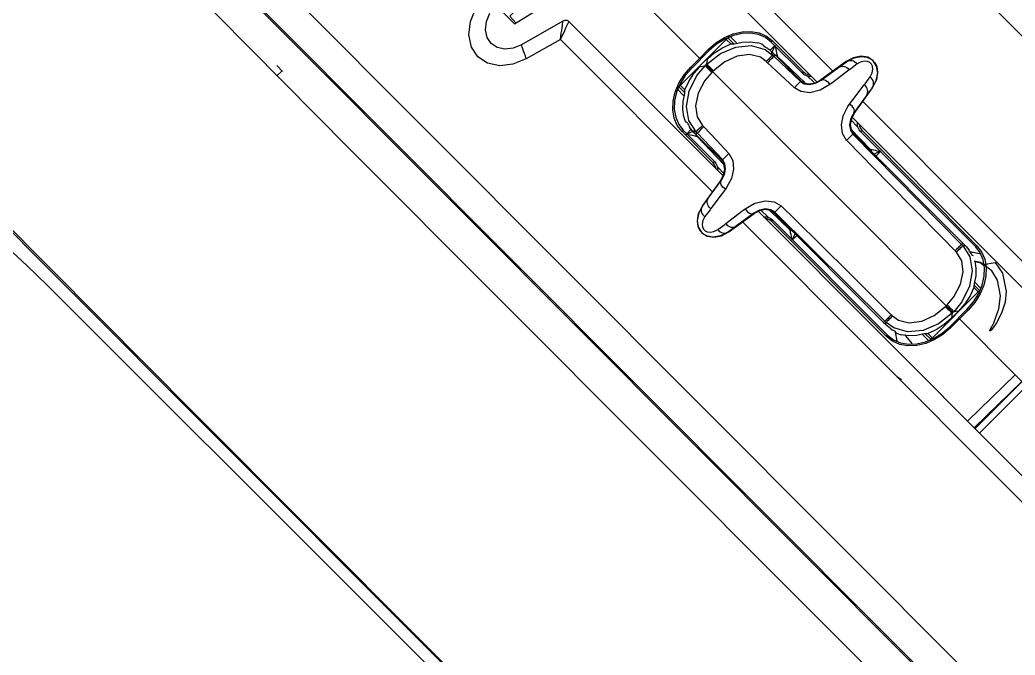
# Model space of a CAD drawing. Extents: x 45 to 722, y 209 to 689.
# Drawn here: x 154.5 to 209.4, y 378.5 to 413.5 of the extents above; entities that cross this region are included whole.
import ezdxf

# ---------------------------------------------------------------- set-up
doc = ezdxf.new("R2010")
doc.units = 0
doc.layers.add('7-10030_lineart', color=7, linetype='CONTINUOUS')

msp = doc.modelspace()

# ---------------------------------------------------------------- linework, layer by layer
at = {"layer": '7-10030_lineart', "color": 7}
for points in [[(233.9186, 321.854918), (164.09507, 391.849238), (161.49719, 394.454648), (158.89796, 397.058698), (150.49555, 405.493598), (148.89758, 407.110748), (147.30526, 408.733048), (144.14035, 411.998438), (142.56835, 413.641608), (141.00309, 415.291538), (124.44981, 433.486538), (112.14202, 447.998508), (100.36152, 462.981648), (93.285187, 472.654528), (86.491038, 482.531918), (87.515603, 483.411758), (89.761503, 485.427738), (92.525655, 487.988138), (93.859137, 489.246408), (95.327331, 490.653528)], [(95.327311, 490.653528), (105.36039, 478.232638), (115.85732, 466.087648), (129.5777, 450.961248), (143.64903, 436.032628), (158.07744, 421.153058), (172.67229, 406.417598), (230.70514, 348.276388), (310.84859, 267.984208)], [(330.9476, 291.238918), (188.49019, 433.960698)], [(199.323, 410.690068), (190.95504, 419.073558)], [(198.4498, 410.105928), (189.96809, 418.603378)], [(181.786944, 413.286358), (183.454804, 414.324498), (185.037344, 415.527198), (186.512754, 416.877758), (191.993654, 411.386688)], [(311.91949, 272.175508), (169.45617, 414.903198)], [(182.43733, 411.359168), (181.70285, 411.057038), (180.96904, 410.973238), (180.30404, 411.115768), (179.76927, 411.471098), (179.4146, 412.006848), (179.27234, 412.673088), (179.35604, 413.408258), (179.65761, 414.144098)], [(180.725634, 414.349418), (181.786844, 413.286238)], [(311.55409, 270.020958), (289.98252, 291.632568), (203.69623, 378.078978), (179.07378, 402.747118), (167.9033, 413.941038)], [(167.9696, 413.963908), (311.61275, 270.054188)], [(182.16525, 412.131288), (181.70618, 411.942488), (181.24744, 411.889888), (180.83181, 411.979188), (180.49767, 412.201098), (180.27591, 412.536118), (180.18701, 412.952258), (180.23951, 413.411848), (180.42795, 413.871778)], [(181.858374, 413.351928), (181.521884, 413.705248), (181.526884, 413.710248), (181.540684, 413.724148), (181.562984, 413.746448), (181.593284, 413.776848), (181.630084, 413.813648), (181.671884, 413.855548), (181.707984, 413.891748)], [(184.79069, 413.416578), (184.75999, 413.441878), (184.72409, 413.460978), (184.68409, 413.473378), (184.64109, 413.478378), (184.59569, 413.476378), (184.54959, 413.467378), (184.50319, 413.451778), (184.45769, 413.429778)], [(184.45758, 413.430648), (182.16537, 412.130738)], [(184.32116, 412.427238), (184.34476, 412.601608), (184.36786, 412.770368), (184.38906, 412.928928), (184.40876, 413.072088), (184.42546, 413.195878), (184.43896, 413.295878), (184.44926, 413.369978), (184.45526, 413.415178), (184.45726, 413.430278)], [(184.32139, 412.426358), (184.40289, 412.598078), (184.48199, 412.764798), (184.55619, 412.920918), (184.62309, 413.062028), (184.68109, 413.184398), (184.72829, 413.283098), (184.76269, 413.356098), (184.78389, 413.400498), (184.79089, 413.415498)], [(184.4576, 413.430608), (184.45726, 413.430278)], [(184.79104, 413.415478), (184.79078, 413.415738)], [(193.2729, 404.918908), (184.79094, 413.416618)], [(184.32159, 412.427888), (182.43735, 411.359208)], [(192.68715, 404.046568), (184.31919, 412.430058)], [(193.555384, 412.510808), (190.860074, 409.810488)], [(192.479404, 411.872808), (192.901494, 412.236518), (193.366174, 412.527138), (193.855624, 412.733488), (194.351014, 412.848058), (194.833034, 412.865858), (195.283584, 412.786858), (195.685574, 412.613878), (196.022894, 412.352968)], [(196.022964, 412.352958), (195.954164, 412.284058), (195.628464, 412.536028), (195.240534, 412.703028), (194.805384, 412.779528), (194.339414, 412.761828), (193.861154, 412.651048), (193.388394, 412.451628), (192.939944, 412.171098), (192.532624, 411.819618)], [(193.715804, 412.184448), (193.490624, 412.410048)], [(193.56413, 412.512278), (193.53283, 412.543678)], [(193.633964, 412.589528), (193.555364, 412.510828)], [(193.870394, 412.210088), (193.555364, 412.510828)], [(194.039744, 412.245888), (193.667634, 412.603138)], [(182.43707, 411.358838), (182.38397, 411.509358), (182.33297, 411.654328), (182.28607, 411.787868), (182.24477, 411.904938), (182.21107, 412.000838), (182.18577, 412.072138), (182.17037, 412.115938), (182.16537, 412.130738)], [(192.479814, 411.872718), (191.993914, 411.386428)], [(192.390424, 411.065728), (192.428224, 411.342798), (192.824614, 411.688998), (193.259454, 411.972358), (193.718104, 412.183878), (193.787504, 412.187878), (193.857004, 412.190878), (193.926604, 412.191878), (194.364324, 412.283178), (194.791554, 412.301178), (195.195814, 412.244178)], [(192.390964, 411.067648), (193.150554, 411.656808), (193.992704, 412.009188), (194.847844, 412.089088), (195.615004, 411.871918), (196.026724, 411.568238), (196.019724, 411.561238), (196.000124, 411.541638), (195.969124, 411.510538), (195.927324, 411.468638), (195.875724, 411.416938), (195.816024, 411.357138), (195.748924, 411.289938), (195.677124, 411.217938), (195.358734, 411.446368), (194.754594, 411.594818), (194.071034, 411.503218), (193.388854, 411.195338), (192.764884, 410.701408)], [(192.532964, 411.819468), (192.479764, 411.872668)], [(195.470474, 412.149478), (195.454174, 412.158478), (195.411974, 412.176378), (195.348174, 412.200478), (195.265074, 412.226278), (195.195774, 412.244378)], [(195.470434, 412.149678), (195.503034, 412.104178), (195.535234, 412.057778)], [(195.769164, 411.921368), (195.692764, 411.968868), (195.622664, 412.008768), (195.568864, 412.037668), (195.539564, 412.054168), (195.535564, 412.057168)], [(195.769084, 411.921208), (195.865384, 411.853108), (195.956284, 411.779608), (196.041984, 411.699808)], [(195.89664, 411.840438), (196.14621, 412.090468)], [(197.668584, 410.565968), (195.953914, 412.283828)], [(195.95929, 411.644238), (195.96029, 411.647238), (196.00469, 411.746738), (196.05529, 411.860228), (196.10989, 411.983308), (196.16629, 412.111298)], [(197.737564, 410.635098), (196.022894, 412.352948)], [(196.157734, 412.108808), (196.182834, 411.992448), (196.207134, 411.880948), (196.229634, 411.777978), (196.249134, 411.687478), (196.265034, 411.613378), (196.277034, 411.557478), (196.284034, 411.522778), (196.287034, 411.509978)], [(191.993914, 411.386428), (191.508524, 410.899628)], [(192.532964, 411.819468), (191.561674, 410.846378)], [(196.095534, 411.498058), (196.066334, 411.467258), (195.985734, 411.384458), (195.863244, 411.259168), (195.775944, 411.170168), (195.749544, 411.143268)], [(196.043984, 411.697808), (196.026184, 411.566288)], [(196.026184, 411.567558), (196.095484, 411.498058)], [(196.043984, 411.697808), (196.041984, 411.699808)], [(196.139894, 411.601118), (196.042194, 411.697718)], [(196.093754, 411.496708), (196.167754, 411.571908)], [(196.095534, 411.498058), (197.559914, 410.115438)], [(196.167754, 411.571928), (196.139954, 411.601128)], [(197.569084, 410.167848), (196.167664, 411.571868)], [(196.174654, 411.565118), (196.197254, 411.560118), (196.245954, 411.540418), (196.287054, 411.510118)], [(196.175264, 411.565838), (196.197864, 411.560838), (196.246564, 411.541138), (196.287664, 411.510838)], [(197.827254, 410.035468), (196.286674, 411.509978), (196.286674, 411.509978)], [(201.535024, 409.760908), (201.746024, 410.159058), (201.826824, 410.571368), (201.768324, 410.949588), (201.577654, 411.251428), (201.276104, 411.442718), (200.898594, 411.501318), (200.487294, 411.420018), (200.089634, 411.208888)], [(200.094984, 411.199718), (200.518724, 411.422568), (200.920984, 411.495268), (201.233234, 411.452068), (201.469304, 411.337188), (201.658014, 411.150158), (201.769304, 410.933928), (201.821204, 410.621718), (201.753904, 410.205988), (201.525894, 409.766098)], [(168.66468, 410.993738), (168.97855, 410.665098)], [(191.029014, 407.349828), (190.768924, 407.688108), (190.595934, 408.090508), (190.517034, 408.541888), (190.535134, 409.025138), (190.649484, 409.521458), (190.855454, 410.011808), (191.145544, 410.477358), (191.508234, 410.899888)], [(191.561274, 410.846508), (191.210784, 410.438778), (190.930424, 409.989158), (190.731384, 409.515518), (190.620804, 409.036368), (190.603504, 408.569878), (190.679804, 408.133908), (190.846494, 407.745268), (191.097664, 407.418628)], [(191.179174, 409.441208), (191.180174, 409.510908), (191.182174, 409.580108), (191.186174, 409.649608), (191.397644, 410.109448), (191.680474, 410.545098), (192.026034, 410.942228), (192.302254, 410.979728)], [(191.806074, 407.339378), (191.411034, 407.956108), (191.278734, 408.721848), (191.425394, 409.577738), (191.854474, 410.437198), (192.305704, 410.981878), (192.313704, 410.972878), (192.334904, 410.950378), (192.368604, 410.915278), (192.414504, 410.868678), (192.469504, 410.812178), (192.532604, 410.748278), (192.601104, 410.679578), (192.672504, 410.608078)], [(191.508574, 410.899578), (191.561674, 410.846378)], [(192.305584, 410.981128), (192.348784, 411.024328), (192.356784, 411.016328), (192.378584, 410.994428), (192.412984, 410.959928), (192.459184, 410.913628), (192.514884, 410.857828), (192.578284, 410.794328), (192.646784, 410.725628), (192.718184, 410.654128)], [(192.348434, 411.024548), (192.391634, 411.067848)], [(192.391434, 411.068118), (192.400434, 411.060118), (192.422934, 411.038918), (192.458034, 411.005118), (192.504934, 410.959518), (192.560934, 410.904018), (192.624734, 410.840818), (192.693634, 410.772518), (192.765034, 410.701018), (192.718134, 410.654018)], [(195.750674, 411.143958), (195.677274, 411.217558)], [(197.227954, 409.755228), (196.464864, 410.472428), (195.750704, 411.143988)], [(200.089874, 411.208398), (198.684954, 410.200108)], [(198.705944, 410.179158), (199.664064, 410.880268), (199.734964, 410.919368), (199.811364, 410.942868), (199.891364, 410.949868), (199.972264, 410.940868), (200.051264, 410.915068), (200.126964, 410.873668), (200.195864, 410.818168), (200.256364, 410.750168)], [(200.259084, 410.752068), (199.364354, 410.071248), (199.192714, 409.942498)], [(199.663784, 410.880408), (200.095214, 411.198938), (200.167714, 411.239138), (200.245714, 411.264338), (200.327314, 411.272338), (200.409614, 411.264338), (200.490014, 411.239938), (200.566514, 411.199838), (200.636114, 411.145038), (200.697314, 411.077638)], [(200.095044, 411.199168), (200.090044, 411.208168)], [(200.318374, 410.798088), (200.318374, 410.798088), (200.259074, 410.752088)], [(200.700204, 411.079818), (200.318364, 410.798108), (200.318364, 410.798108)], [(201.408364, 410.370348), (201.522934, 410.588038), (201.557934, 410.794918), (201.532334, 410.950338), (201.477534, 411.058578), (201.383134, 411.151778), (201.265474, 411.208878), (201.109954, 411.229478), (200.909514, 411.191778), (200.700194, 411.079818)], [(168.681124, 410.412528), (168.953284, 410.685188)], [(192.672044, 410.608038), (192.294764, 410.159568), (191.925054, 409.460928), (191.780944, 408.774798), (191.861644, 408.168858), (192.156424, 407.690398)], [(192.718564, 410.654668), (192.718564, 410.654668), (192.672064, 410.608068)], [(192.718194, 410.654438), (205.605214, 397.743498)], [(197.560594, 410.115838), (197.772554, 409.988628), (198.064604, 409.942728), (198.399884, 410.011628), (198.702074, 410.176508), (198.702404, 410.176838), (198.702404, 410.176838), (198.708404, 410.180838), (198.817064, 410.212538), (198.944904, 410.179038), (199.075914, 410.084938), (199.192764, 409.942198)], [(197.568954, 410.168108), (197.795134, 410.025308), (198.078084, 409.981008), (198.384794, 410.041308), (198.684994, 410.200068), (198.705494, 410.179468)], [(197.668434, 410.565988), (197.737234, 410.634888)], [(198.176114, 410.378998), (198.030954, 410.387998), (197.894534, 410.422598), (197.772614, 410.482598), (197.668434, 410.565998)], [(197.737564, 410.635098), (197.846844, 410.550598), (197.976554, 410.494298), (198.084524, 410.471298)], [(197.93265, 410.420328), (198.31937, 410.050448)], [(201.127164, 409.987798), (201.127164, 409.987798), (201.408354, 410.370348)], [(201.526224, 409.765968), (201.566624, 409.838368), (201.591524, 409.916868), (201.599524, 409.998368), (201.591524, 410.080768), (201.566824, 410.161568), (201.527024, 410.237968), (201.472324, 410.307668), (201.405124, 410.368968)], [(190.768234, 409.698418), (191.124494, 409.325278)], [(190.781874, 409.732088), (190.860074, 409.810488), (191.160254, 409.494878)], [(190.86878, 409.811938), (190.83748, 409.843338)], [(190.960564, 409.875288), (191.185744, 409.649688)], [(197.560504, 410.115828), (197.545204, 410.097428), (197.491704, 410.038228), (197.387224, 409.925308), (197.227694, 409.754688)], [(199.192714, 409.942488), (198.653154, 409.632938), (198.074784, 409.493378), (197.579874, 409.552678), (197.227954, 409.755238)], [(197.557854, 410.114268), (197.568954, 410.168068)], [(200.273114, 408.860048), (200.452844, 409.100308), (201.081184, 409.928398)], [(200.528774, 408.352858), (201.535204, 409.760388)], [(201.208104, 409.332988), (201.247404, 409.403788), (201.270904, 409.480288), (201.277904, 409.560388), (201.268904, 409.641488), (201.242904, 409.720888), (201.201804, 409.796488), (201.146404, 409.865488), (201.078504, 409.926088)], [(201.081224, 409.928398), (201.127124, 409.987798), (201.127124, 409.987798)], [(201.526204, 409.765388), (201.208254, 409.333158)], [(201.526204, 409.765388), (201.535204, 409.760388)], [(191.125904, 408.168908), (191.069304, 408.574258), (191.086904, 409.001938), (191.178304, 409.440818)], [(201.208104, 409.332988), (200.508554, 408.372828)], [(200.113174, 406.862598), (200.112234, 406.864598), (199.885494, 407.240418), (199.823194, 407.710998), (199.927494, 408.223478), (200.180334, 408.728368), (200.273134, 408.860428)], [(200.511104, 408.374748), (200.542704, 408.483618), (200.509004, 408.611948), (200.415104, 408.743208), (200.272544, 408.859678)], [(317.08119, 292.713348), (200.98247, 409.027518)], [(191.126204, 408.168958), (191.153404, 408.068678), (191.182504, 407.982078), (191.205604, 407.924478), (191.218804, 407.897078), (191.220804, 407.894078)], [(200.511424, 408.374548), (200.506424, 408.368548), (200.506424, 408.368548), (200.506094, 408.368208), (200.458494, 408.298308), (200.322024, 408.009298), (200.272524, 407.712228), (200.320024, 407.434178), (200.461714, 407.207758)], [(200.528814, 408.352848), (200.371524, 408.054298), (200.310324, 407.745998), (200.353424, 407.463558), (200.497084, 407.234488), (200.458884, 407.206488)], [(200.34657, 407.996488), (200.72954, 407.594558)], [(316.35306, 291.983868), (200.39941, 408.152698)], [(200.508484, 408.373138), (200.528784, 408.352838)], [(191.312904, 407.829128), (191.266504, 407.861428), (191.221104, 407.894128)], [(191.28984, 407.225068), (191.53975, 407.475438)], [(191.312924, 407.829278), (191.323024, 407.813078), (191.344624, 407.772478), (191.377624, 407.712378), (191.421024, 407.639078), (191.448624, 407.595178)], [(191.669344, 407.321428), (191.589744, 407.407328), (191.516344, 407.498428), (191.448644, 407.595328)], [(191.806514, 407.339388), (191.813514, 407.346388), (191.833114, 407.365988), (191.864114, 407.397088), (191.905914, 407.438988), (191.957514, 407.490688), (192.017514, 407.550788), (192.084314, 407.617688), (192.156514, 407.689988)], [(193.254274, 405.801778), (191.873874, 407.268538), (191.904974, 407.298138), (191.987274, 407.378538), (192.112334, 407.501248), (192.201134, 407.588648), (192.228334, 407.615448)], [(192.156494, 407.690428), (192.229894, 407.616828)], [(192.229934, 407.616858), (192.945544, 406.852608), (193.615784, 406.136528)], [(201.412734, 406.375078), (200.350034, 407.489748)], [(200.963614, 407.402908), (200.894814, 407.334008), (200.811514, 407.438378), (200.751614, 407.560528), (200.716814, 407.697468), (200.707814, 407.842628)], [(200.800154, 407.750718), (200.822854, 407.642808), (200.879254, 407.512598), (200.963554, 407.403118)], [(191.097664, 407.418598), (191.028864, 407.349698)], [(191.028984, 407.349828), (192.743654, 405.631968)], [(191.097484, 407.418388), (192.812154, 405.700528)], [(191.858874, 407.074498), (191.845774, 407.076498), (191.811474, 407.083498), (191.755674, 407.095498), (191.681374, 407.111098), (191.590974, 407.130698), (191.488194, 407.153298), (191.376904, 407.177598), (191.261094, 407.203098)], [(191.26995, 407.205138), (191.39771, 407.261638), (191.52055, 407.316238), (191.63349, 407.366638), (191.73309, 407.411438), (191.74799, 407.418438)], [(191.669344, 407.321428), (191.671344, 407.319428)], [(191.802624, 407.337228), (191.671344, 407.319428)], [(191.671354, 407.318888), (191.768054, 407.221288)], [(191.796854, 407.193088), (191.768054, 407.221288)], [(193.198304, 405.788948), (191.796884, 407.192968)], [(191.871934, 407.267188), (191.796934, 407.192988)], [(191.858814, 407.073928), (191.828514, 407.115128), (191.808514, 407.163528), (191.803514, 407.186228)], [(191.873764, 407.268508), (191.804464, 407.338008)], [(191.859784, 407.074648), (191.829484, 407.115848), (191.809484, 407.164248), (191.804484, 407.186948)], [(191.859254, 407.073988), (193.331544, 405.530028)], [(191.859254, 407.073988), (191.859254, 407.073988)], [(200.461454, 407.208018), (200.434554, 407.181618), (200.362154, 407.109618), (200.251104, 406.999898), (200.112994, 406.862558)], [(200.461314, 407.208168), (206.447894, 401.127358)], [(206.520404, 401.200018), (200.497224, 407.234378)], [(207.231014, 400.985788), (200.894574, 407.333988)], [(207.300084, 401.054918), (200.963644, 407.403118)], [(206.096744, 400.779128), (205.362654, 401.525388), (202.426654, 404.510768), (200.113534, 406.863308)], [(201.412624, 406.375358), (201.442924, 406.334158), (201.462524, 406.285458), (201.467524, 406.262758)], [(201.412724, 406.375378), (201.412724, 406.375378), (201.443024, 406.334178), (201.462624, 406.285478), (201.467624, 406.262778)], [(201.412734, 406.375078), (201.425134, 406.372078), (201.459434, 406.365078), (201.514934, 406.352778), (201.588534, 406.336478), (201.678534, 406.316578), (201.781314, 406.293978), (201.892614, 406.269678), (202.008414, 406.244178)], [(332.260614, 223.272438), (240.956534, 314.725688), (224.765304, 330.956428), (195.334574, 360.466768), (156.078514, 399.784198), (150.339734, 405.532948), (149.681554, 406.193698)], [(193.427784, 404.167148), (193.285294, 404.284218), (193.191394, 404.415468), (193.157994, 404.543548), (193.189594, 404.652418), (193.193594, 404.658418), (193.193594, 404.658418), (193.193594, 404.658418), (193.224994, 404.703318), (193.369114, 404.990738), (193.426814, 405.288328), (193.388114, 405.569038), (193.254024, 405.802038)], [(193.166174, 404.671058), (193.323714, 404.969348), (193.384914, 405.277648), (193.341514, 405.560348), (193.198114, 405.789158), (193.252114, 405.800558)], [(193.614684, 406.135538), (193.444374, 405.975718), (193.331674, 405.871038), (193.272574, 405.817438), (193.254474, 405.802438)], [(193.615784, 406.136498), (193.828754, 405.749468), (193.876154, 405.272188), (193.758174, 404.759898), (193.492074, 404.256128), (193.428874, 404.168128)], [(201.99889, 406.263448), (201.87138, 406.206748), (201.74854, 406.152048), (201.6372, 406.102748)], [(201.98062, 406.245198), (201.7378, 406.001928)], [(156.0184, 398.865218), (154.87585, 399.969338), (153.82438, 400.945048), (151.94031, 402.630558), (150.26659, 404.075608), (148.78987, 405.302328)], [(192.743204, 405.631628), (192.812004, 405.700528), (192.895304, 405.596158), (192.955204, 405.474008), (192.990104, 405.337668), (192.999104, 405.192248)], [(192.907484, 405.284708), (192.884484, 405.392878), (192.828284, 405.522828), (192.743584, 405.631968)], [(193.32616, 405.048468), (192.95723, 405.435658)], [(193.166374, 404.670898), (192.159944, 403.263368)], [(192.617944, 403.097578), (192.550044, 403.158178), (192.494644, 403.227178), (192.452944, 403.302678), (192.427544, 403.382178), (192.417544, 403.462878), (192.424544, 403.542978), (192.448344, 403.619778), (192.487044, 403.690478), (193.186864, 404.650378)], [(193.428874, 404.168098), (193.249474, 403.928178), (192.621134, 403.100088)], [(193.186714, 404.650458), (193.166214, 404.671058)], [(192.168944, 403.258368), (192.486884, 403.690598)], [(192.159634, 403.264078), (191.948894, 402.865668), (191.868094, 402.453948), (191.926194, 402.075398), (192.117124, 401.773298), (192.418414, 401.582268), (192.796264, 401.524068), (193.207474, 401.604668), (193.604884, 401.816048)], [(193.599834, 401.825318), (193.161104, 401.597228), (192.745794, 401.529428), (192.434504, 401.581828), (192.218334, 401.692978), (192.031654, 401.882038), (191.916984, 402.118558), (191.873884, 402.431378), (191.946784, 402.834728), (192.168884, 403.258918)], [(192.290304, 402.655028), (192.223104, 402.716328), (192.168704, 402.786328), (192.128604, 402.862928), (192.104204, 402.943428), (192.096204, 403.025528), (192.104204, 403.107628), (192.129004, 403.185528), (192.169104, 403.258128)], [(192.168944, 403.258368), (192.159944, 403.263368)], [(192.575174, 403.040688), (192.575174, 403.040688), (192.293644, 402.657798)], [(192.621104, 403.100088), (192.575204, 403.040688), (192.575204, 403.040688)], [(193.443234, 402.276298), (194.337634, 402.956778), (194.509274, 403.085528)], [(194.508884, 403.085088), (194.625474, 402.942598), (194.756494, 402.848498), (194.884584, 402.814798), (194.993254, 402.846498)], [(194.509274, 403.085498), (195.048564, 403.395308), (195.627534, 403.534948), (196.122104, 403.475348), (196.501744, 403.247048)], [(196.126374, 402.855658), (195.900204, 402.998468), (195.617594, 403.043068), (195.310884, 402.982768), (195.010084, 402.823928), (194.989784, 402.844228)], [(196.157964, 402.895948), (195.929154, 403.038688), (195.637444, 403.084988), (195.301574, 403.015988), (194.999384, 402.851118), (194.999384, 402.851118), (194.999384, 402.851118), (194.993384, 402.846118)], [(196.501354, 403.246628), (196.393194, 403.136728), (196.284014, 403.025808), (196.195714, 402.935808), (196.157714, 402.896208)], [(196.501744, 403.247018), (197.246624, 402.511568), (200.226814, 399.570458), (202.577744, 397.249618)], [(192.293634, 402.657678), (192.181884, 402.447968), (192.144584, 402.247488), (192.165184, 402.091678), (192.221784, 401.973478), (192.315184, 401.879278), (192.422884, 401.824078), (192.578354, 401.798778), (192.784854, 401.833878), (193.001794, 401.948328)], [(193.605234, 401.815298), (195.010154, 402.823598)], [(194.989754, 402.844128), (194.031374, 402.143278)], [(311.17591, 286.797108), (195.22226, 402.965938)], [(195.77733, 402.633158), (195.37623, 403.017438)], [(195.531044, 402.656138), (195.675944, 402.647138), (195.812294, 402.611938), (195.934214, 402.551938), (196.038384, 402.468538)], [(195.969584, 402.399988), (195.860634, 402.484788), (195.730674, 402.541288), (195.622964, 402.564088)], [(195.872854, 403.003238), (196.984954, 401.939078), (196.984954, 401.939078)], [(196.154614, 402.894228), (196.126314, 402.855628)], [(202.149634, 396.821098), (196.126444, 402.855458)], [(202.576174, 397.248408), (202.503974, 397.176108), (202.437174, 397.109208), (202.377174, 397.049108), (202.325574, 396.997408), (202.283774, 396.955508), (202.252774, 396.924408), (202.233174, 396.904808), (202.226174, 396.897808), (196.156974, 402.895838)], [(192.998324, 401.945558), (193.059524, 401.878158), (193.129424, 401.823658), (193.205624, 401.783758), (193.286224, 401.759058), (193.368224, 401.751058), (193.449924, 401.760058), (193.527924, 401.784658), (193.600124, 401.825158)], [(193.001784, 401.948208), (193.383974, 402.230258), (193.383974, 402.230258)], [(193.383954, 402.230278), (193.383954, 402.230278), (193.443254, 402.276278)], [(193.439684, 402.273848), (193.500184, 402.205848), (193.569084, 402.150348), (193.644184, 402.108848), (193.723784, 402.083148), (193.804384, 402.073148), (193.884384, 402.080148), (193.961084, 402.103948), (194.031384, 402.142948)], [(194.031324, 402.143298), (193.599894, 401.824758)], [(310.44535, 286.069848), (194.34662, 402.384018)], [(195.969584, 402.399948), (202.306014, 396.051758)], [(196.038394, 402.468808), (195.969594, 402.399908)], [(196.038144, 402.468548), (202.374584, 396.120348)], [(197.096604, 401.883718), (197.074004, 401.888718), (197.025704, 401.908718), (196.984604, 401.939018)], [(197.096734, 401.883858), (197.074134, 401.888858), (197.025834, 401.908858), (196.984734, 401.939158)], [(197.115554, 401.342228), (197.090154, 401.458238), (197.065554, 401.569398), (197.043054, 401.672378), (197.023154, 401.762578), (197.007254, 401.836678), (196.994954, 401.892278), (196.987954, 401.926578), (196.984954, 401.939078)], [(193.600064, 401.824528), (193.605064, 401.815528)], [(197.26637, 401.723878), (197.21717, 401.612338), (197.16297, 401.489598), (197.10637, 401.361858)], [(197.36702, 401.623028), (197.1242, 401.379758)], [(206.167884, 400.708178), (206.239684, 400.780178), (206.306784, 400.847378), (206.366484, 400.907178), (206.418084, 400.958878), (206.459884, 401.000778), (206.490884, 401.031878), (206.510484, 401.051478), (206.517484, 401.058478), (206.912514, 400.441738), (207.044814, 399.676008), (206.898754, 398.820198), (206.469334, 397.960398), (206.017854, 397.415978)], [(206.096034, 400.778448), (206.168134, 400.850148), (206.235534, 400.917148), (206.295534, 400.976648), (206.347434, 401.028048), (206.389534, 401.069648), (206.420834, 401.100448), (206.440634, 401.119748), (206.447634, 401.126748)], [(206.445614, 401.125598), (206.520414, 401.199998)], [(206.447654, 401.126708), (206.516454, 401.057808)], [(206.515844, 401.056868), (206.647124, 401.074668)], [(206.520404, 401.199878), (206.581604, 401.139278)], [(206.645704, 401.074378), (206.581604, 401.139278)], [(206.651124, 401.070668), (206.647124, 401.074668)], [(206.651124, 401.070668), (206.730024, 400.985568), (206.803124, 400.894768), (206.870124, 400.799268)], [(206.767594, 397.558118), (207.118164, 397.966448), (207.398174, 398.415728), (207.597474, 398.889108), (207.708054, 399.368258), (207.725754, 399.835088), (207.649454, 400.271048), (207.482514, 400.659958), (207.231264, 400.985998)], [(207.300094, 401.054918), (207.560524, 400.716968), (207.733174, 400.314238), (207.812074, 399.862858), (207.794274, 399.379938), (207.679924, 398.883628), (207.473944, 398.393278), (207.183864, 397.927728), (206.820834, 397.504858)], [(207.231194, 400.986028), (207.299994, 401.054928)], [(205.652024, 397.790438), (206.029314, 398.238898), (206.399024, 398.937548), (206.543134, 399.623668), (206.462434, 400.229618), (206.167394, 400.708328)], [(206.167354, 400.708378), (206.096754, 400.779078)], [(207.005834, 400.565328), (206.995834, 400.581228), (206.973834, 400.621428), (206.941234, 400.681828), (206.897534, 400.755328), (206.869934, 400.799228)], [(206.906344, 400.739048), (207.443234, 400.621478)], [(206.920194, 400.715798), (207.140624, 400.681498)], [(207.005644, 400.565288), (207.052244, 400.532788), (207.086244, 400.508188)], [(207.192264, 400.224938), (207.248864, 399.820178), (207.231164, 399.391898), (207.140064, 398.953368)], [(207.653974, 400.021228), (208.310514, 400.135188), (208.711534, 399.547588), (208.916224, 398.530258), (208.850124, 397.933588), (208.661954, 397.335528), (208.386034, 396.804428), (208.115904, 396.441198), (208.044004, 396.371298), (208.027304, 396.359698), (208.021304, 396.356698), (208.019304, 396.356368), (208.017304, 396.356728), (208.015304, 396.357668), (208.014304, 396.358668), (208.013694, 396.360668), (208.013424, 396.362668), (208.016424, 396.378268), (208.059224, 396.470568), (208.065224, 396.483068), (208.113824, 396.574968), (208.231854, 396.807438), (208.511824, 397.568968), (208.603324, 398.299658), (208.436814, 399.163858), (208.118064, 399.678488), (207.505614, 400.129888), (207.142414, 400.205888)], [(207.659264, 399.961188), (207.513464, 400.090358), (207.189464, 400.160858)], [(261.50423, 293.177228), (226.40058, 328.468338), (191.24295, 363.707428), (156.01767, 398.860218)], [(204.696484, 395.836138), (207.504114, 398.648968)], [(207.141194, 398.953078), (207.140254, 398.885778), (207.137254, 398.818778), (207.133254, 398.751678), (206.921724, 398.289198), (206.637714, 397.851348), (206.290644, 397.451668), (206.016214, 397.414368)], [(207.369204, 398.513818), (207.131444, 398.752028)], [(207.440034, 398.584778), (207.138134, 398.902778)], [(207.523714, 398.696908), (207.169434, 399.067388)], [(202.646174, 397.180578), (202.964824, 396.951898), (203.568704, 396.803698), (204.252514, 396.895098), (204.934704, 397.202978), (205.558664, 397.696908), (205.629764, 397.625608), (205.698564, 397.556708), (205.762364, 397.493508), (205.818764, 397.438308), (205.865064, 397.392608), (205.900364, 397.358608), (205.922564, 397.337708), (205.931564, 397.329708), (205.172574, 396.740628), (204.330164, 396.388508), (203.474684, 396.308308), (202.708124, 396.525558), (202.295814, 396.829158)], [(205.559104, 397.696958), (205.605604, 397.743558)], [(205.605184, 397.743468), (205.605184, 397.743468), (205.652084, 397.790468)], [(205.605694, 397.742638), (205.676794, 397.671338), (205.745594, 397.602438), (205.808994, 397.538938), (205.864694, 397.483138), (205.910694, 397.437138), (205.945394, 397.402438), (205.966994, 397.380838), (205.974994, 397.372838)], [(205.652074, 397.789868), (205.723174, 397.718568), (205.791674, 397.649268), (205.854774, 397.585368), (205.910174, 397.529168), (205.955474, 397.482468), (205.989474, 397.447068), (206.010374, 397.424768), (206.018374, 397.415768), (205.975174, 397.372468)], [(205.796404, 396.585018), (206.767694, 397.558108)], [(206.820794, 397.504908), (206.767694, 397.558108)], [(202.646214, 397.180208), (202.574014, 397.107908), (202.507214, 397.041008), (202.447214, 396.980908), (202.395614, 396.929208), (202.353814, 396.887308), (202.322814, 396.856208), (202.303214, 396.836608), (202.296214, 396.829608)], [(202.577754, 397.249578), (202.646554, 397.180678)], [(205.930894, 397.328138), (205.893994, 397.053538), (205.495064, 396.705828), (205.058024, 396.421288), (204.596404, 396.209368), (204.529404, 396.205368), (204.462604, 396.202368), (204.395404, 396.201428), (203.957344, 396.109828), (203.530194, 396.092428), (203.125854, 396.148828)], [(205.849504, 396.531818), (206.335144, 397.018368), (209.406314, 393.941498)], [(206.289174, 397.451588), (205.891554, 397.053238)], [(205.974714, 397.373068), (205.931514, 397.329768)], [(206.335194, 397.018318), (206.820844, 397.504858)], [(202.223904, 396.896028), (202.149604, 396.821128)], [(202.149674, 396.821008), (202.210474, 396.760008)], [(202.210574, 396.760078), (202.274974, 396.695478)], [(202.294734, 396.828258), (202.225934, 396.897158)], [(202.277344, 396.696068), (202.295144, 396.827588)], [(202.277344, 396.696068), (202.281344, 396.692068)], [(202.552544, 396.472968), (202.456944, 396.539768), (202.366644, 396.613368), (202.281344, 396.692068)], [(202.305964, 396.051648), (202.374764, 396.120548), (202.700554, 395.869178), (203.088734, 395.701918), (203.523884, 395.625418), (203.989514, 395.642818), (204.467774, 395.753598), (204.940284, 395.953278), (205.389064, 396.234148), (205.796304, 396.585028)], [(205.849504, 396.531898), (205.427754, 396.168528), (204.963064, 395.877908), (204.473624, 395.671548), (203.978234, 395.556988), (203.495874, 395.538788), (203.045324, 395.617788), (202.643674, 395.791098), (202.306014, 396.051678)], [(202.552564, 396.473308), (202.629164, 396.425608), (202.698664, 396.385708), (202.752764, 396.356508), (202.782064, 396.340008), (202.786064, 396.337008)], [(205.796404, 396.585018), (205.849604, 396.531818)], [(202.851514, 396.243828), (202.818914, 396.289328), (202.786414, 396.336028)], [(202.900384, 395.806788), (202.813584, 396.294488)], [(202.851534, 396.243928), (202.867834, 396.234928), (202.909634, 396.216628), (202.973534, 396.193228), (203.056534, 396.166828), (203.125834, 396.148728)], [(203.345674, 396.158228), (203.359674, 396.080628), (203.700484, 395.660118)], [(204.278504, 396.171098), (204.648644, 395.816498)], [(204.443154, 396.202798), (204.760224, 395.899998)], [(204.593624, 396.209498), (204.831384, 395.971288)], [(207.436664, 390.716768), (212.613824, 395.903528)], [(211.216084, 394.996328), (208.342024, 392.116938)], [(203.145244, 393.659228), (202.880354, 393.821898)], [(206.783494, 391.382758), (209.406314, 393.941498)], [(209.776054, 393.571078), (209.406314, 393.941498)], [(209.776054, 393.571078), (207.153234, 391.012328)], [(208.342024, 392.116938), (207.190644, 390.963418)], [(208.30432, 392.164938), (208.33282, 392.136338)]]:
    msp.add_lwpolyline(points, dxfattribs=at)

doc.saveas('drawing.dxf')
